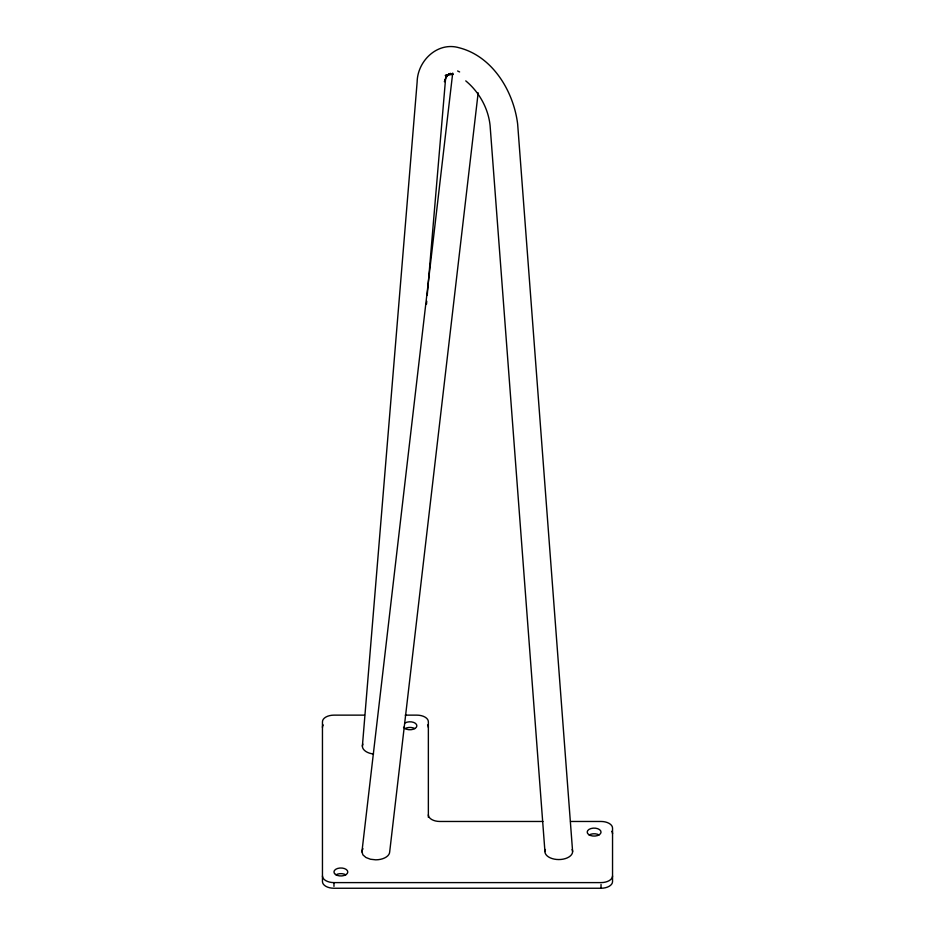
<?xml version="1.0" encoding="UTF-8"?>
<svg xmlns="http://www.w3.org/2000/svg" width="935" height="935" viewBox="0 0 935 935"><rect width="100%" height="100%" fill="white"/><g stroke="black" fill="none" stroke-linecap="round" stroke-linejoin="round"><path stroke-width="1.4" d="M362.383 746.165L417.139 82.011C417.466 60.857 437.522 41.42 459.085 47.755C492.616 56.275 513.654 91.408 517.651 124.098L572.617 851.575M426.512 304.109L426.746 301.21M427.225 295.402L445.644 77.956M478.159 92.799L389.696 851.797A14.048 8.111 0 0 1 375.776 859.826L370.459 859.242L365.947 857.512L362.944 854.906L361.927 851.832L452.704 73.07M445.247 79.23L444.429 81.754L446.159 77.441L448.882 73.807M445.831 76.67L449.279 74.262L445.224 75.478L452.984 74.321M364.51 715.135L333.97 715.135A11.512 6.65 0 0 0 322.458 721.785L322.458 881.6A11.512 6.65 0 0 0 333.97 888.25L601.03 888.25A11.512 6.65 0 0 0 612.542 881.6L612.542 828.118A11.512 6.65 0 0 0 601.03 821.468L570.537 821.468M405.217 715.135L416.846 715.135A11.512 6.65 0 0 1 428.359 721.785L428.359 817.33M542.954 821.468L439.871 821.468A11.512 6.65 0 0 1 428.359 814.829M322.458 875.966A11.512 6.65 0 0 0 333.97 882.605L601.03 882.605A11.512 6.65 0 0 0 612.542 875.966M452.809 74.04L450.097 73.456L452.657 74.122M465.759 80.877C479.129 91.946 488.292 108.261 490.092 125.582L544.941 851.563M601.03 884.487L601.03 888.25M333.97 882.605L333.97 886.368M361.927 851.832A14.048 8.111 0 0 1 363.025 848.77M459.623 71.948A13.815 6.755 6.6 0 1 457.624 70.966M572.15 849.506A13.838 7.994 0 0 1 558.768 859.557A13.838 7.994 0 0 1 545.409 849.494M373.533 754.019A13.838 7.994 0 0 1 362.862 744.096M405.065 722.954A6.907 3.985 0 0 1 415.444 723.363A6.907 3.985 0 0 1 413.34 729.242A6.907 3.985 0 0 1 403.523 727.243M405.065 728.587A6.907 3.985 0 0 1 414.824 728.587M335.992 874.798A6.907 3.985 0 0 1 345.763 874.798M589.237 834.92A6.907 3.985 0 0 1 599.008 834.92M322.458 727.418A11.512 6.65 0 0 1 323.265 724.976M427.552 724.976A11.512 6.65 0 0 1 428.359 727.418M611.735 831.308A11.512 6.65 0 0 1 612.542 833.751M335.466 874.459A6.907 3.985 0 0 0 347.306 873.442A6.907 3.985 0 0 0 339.873 868.031A6.907 3.985 0 0 0 335.466 874.459M588.711 834.581A6.907 3.985 0 0 0 600.539 833.576A6.907 3.985 0 0 0 593.117 828.153A6.907 3.985 0 0 0 588.711 834.581"/></g></svg>
